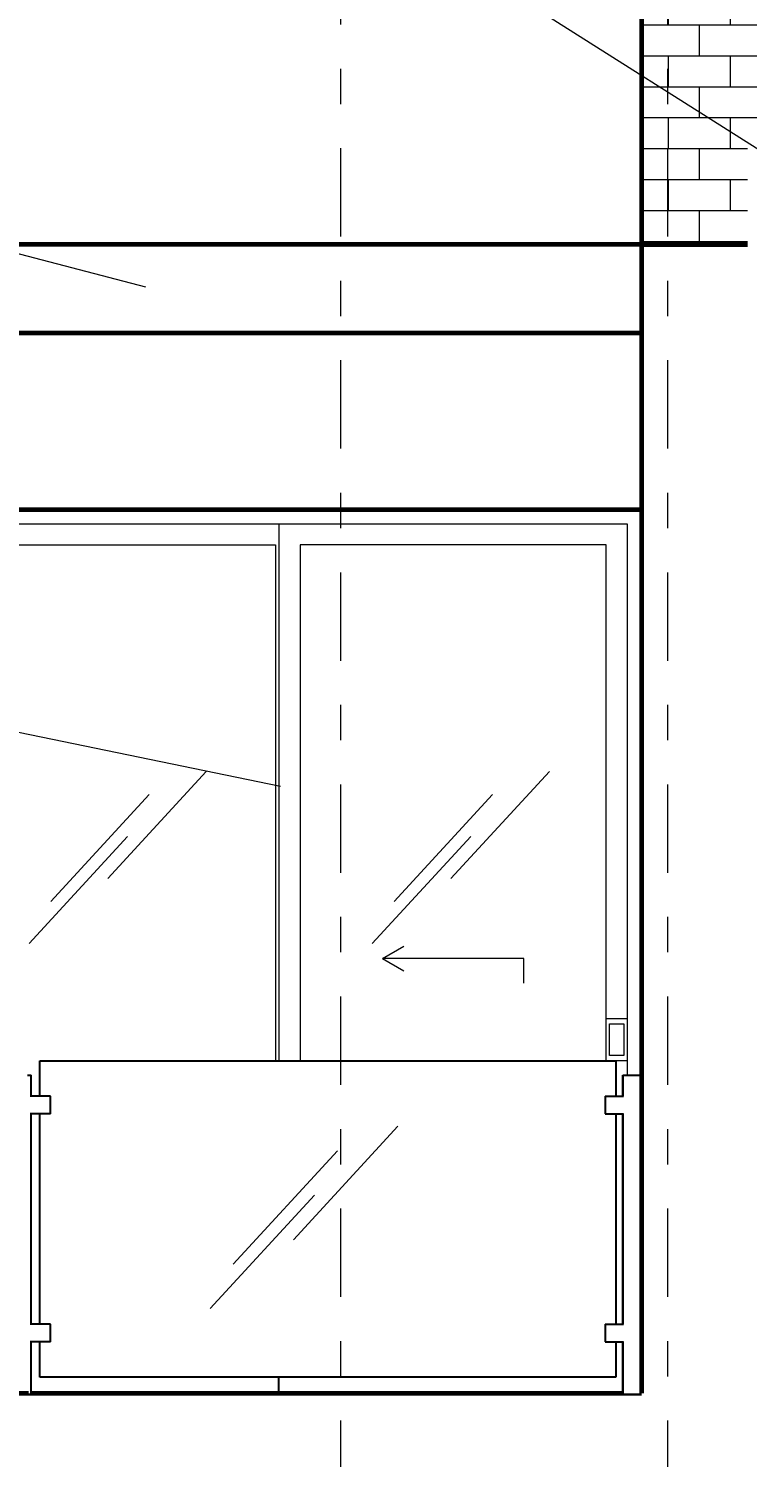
# Model space of a CAD drawing. Header units: metres. Extents: x -50 to 76, y -61 to 14.
# Drawn here: x -43.81 to -41.777, y -35.728 to -31.685 of the extents above; entities that cross this region are included whole.
import ezdxf

# ---------------------------------------------------------------- set-up
doc = ezdxf.new("R2010")
doc.units = ezdxf.units.M
doc.header["$MEASUREMENT"] = 0
doc.set_wipeout_variables(frame=1)
doc.linetypes.add('CENTERX2', pattern=[4, 2.5, -0.5, 0.5, -0.5])
doc.linetypes.add('DASHDOT2', pattern=[0.5, 0.25, -0.125, 0, -0.125])
for name, color, linetype, lineweight in [('1 ACHURADO PLACAS', 45, 'Continuous', 15), ('1 BARANDAS', 173, 'Continuous', 25), ('1 CALCAS', 255, 'Continuous', 60), ('1 NIVELES', 145, 'Continuous', 18), ('1 PUERTAS', 251, 'Continuous', 18), ('COTA10', 153, 'Continuous', 13), ('COTAS', 251, 'Continuous', 35), ('EJES', 251, 'CENTERX2', 0)]:
    doc.layers.add(name, color=color, linetype=linetype, lineweight=lineweight)
doc.styles.add('cotas', font='romans.shx')
doc.dimstyles.new('COT-50', dxfattribs={"dimscale": 0.5, "dimtxt": 0.18, "dimasz": 0.05, "dimexe": 0.08, "dimexo": 0.1, "dimgap": 0.06, "dimtad": 1, "dimzin": 4, "dimdsep": 46, "dimtxsty": 'cotas', "dimblk1": 'COTA', "dimblk2": 'COTA', "dimsah": 1, "dimcen": 0.09, "dimse1": 1, "dimse2": 1, "dimclrd": 256, "dimclre": 253, "dimclrt": 14, "dimadec": 0, "dimazin": 0, "dimtfac": 1, "dimtix": 1, "dimtmove": 0, "dimatfit": 3, "dimldrblk": 'COTA', "dimfxl": 1, "dimtfill": 1, "dimtfillclr": 256, "dimtolj": 1, "dimtzin": 12, "dimarcsym": 0})

# ---------------------------------------------------------------- blocks, each defined once
blk = doc.blocks.new('COTA')
for p, q in [((-1, 0), (1, 0)), ((0, 1.5), (0, -1.5))]:
    blk.add_line(p, q)
blk.add_circle((0, 0), 0.5)
blk = doc.blocks.new('*D674')
at = {"layer": 'COTAS', "lineweight": -2, "transparency": 16777216}
blk.add_line((-45.8625, -38.7713), (-45.8625, -30.8213), dxfattribs=at)
at = {"layer": 'Defpoints', "color": 0, "transparency": 16777216}
for p in [(-45.8625, -30.7963), (-42.0768, -30.7963), (-45.4823, -38.7963)]:
    blk.add_point(p, dxfattribs=at)
at = {"layer": 'COTAS', "lineweight": -2, "transparency": 16777216, "xscale": 0.025, "yscale": 0.025, "zscale": 0.025}
for p, rotation in [((-45.8625, -30.7963), 90), ((-45.8625, -38.7963), 270)]:
    blk.add_blockref('COTA', p, dxfattribs=dict(at, rotation=rotation))
at = {"layer": 'COTAS', "color": 14, "transparency": 16777216, "insert": (-45.9375, -34.7963), "char_height": 0.09, "attachment_point": 5, "rotation": 90, "style": 'cotas', "bg_fill": 3, "box_fill_scale": 1.25, "bg_fill_color": 256, "bg_fill_true_color": 13158600, "bg_fill_transparency": 0}
blk.add_mtext('\\A1;8.00', dxfattribs=at)
blk = doc.blocks.new('*D675')
at = {"layer": 'COTAS', "lineweight": -2, "transparency": 16777216}
blk.add_line((-45.6768, -30.8213), (-45.6768, -32.2713), dxfattribs=at)
at = {"layer": 'Defpoints', "color": 0, "transparency": 16777216}
for p in [(-42.0768, -30.7963), (-45.6768, -32.2963), (-42.0768, -32.2963)]:
    blk.add_point(p, dxfattribs=at)
at = {"layer": 'COTAS', "lineweight": -2, "transparency": 16777216, "xscale": 0.025, "yscale": 0.025, "zscale": 0.025}
for p, rotation in [((-45.6768, -30.7963), 90), ((-45.6768, -32.2963), 270)]:
    blk.add_blockref('COTA', p, dxfattribs=dict(at, rotation=rotation))
at = {"layer": 'COTAS', "color": 14, "transparency": 16777216, "insert": (-45.7518, -31.5463), "char_height": 0.09, "attachment_point": 5, "rotation": 90, "style": 'cotas', "bg_fill": 3, "box_fill_scale": 1.25, "bg_fill_color": 256, "bg_fill_true_color": 13158600, "bg_fill_transparency": 0}
blk.add_mtext('\\A1;1.50', dxfattribs=at)
blk = doc.blocks.new('*D687')
at = {"layer": 'COTAS', "lineweight": -2, "transparency": 16777216}
blk.add_line((-44.5138, -33.0213), (-44.5138, -32.5713), dxfattribs=at)
at = {"layer": 'Defpoints', "color": 0, "transparency": 16777216}
for p in [(-44.5138, -32.5463), (-42.0768, -32.5463), (-42.0768, -33.0463)]:
    blk.add_point(p, dxfattribs=at)
at = {"layer": 'COTAS', "lineweight": -2, "transparency": 16777216, "xscale": 0.025, "yscale": 0.025, "zscale": 0.025}
for p, rotation in [((-44.5138, -32.5463), 90), ((-44.5138, -33.0463), 270)]:
    blk.add_blockref('COTA', p, dxfattribs=dict(at, rotation=rotation))
at = {"layer": 'COTAS', "color": 14, "transparency": 16777216, "insert": (-44.5888, -32.7963), "char_height": 0.09, "attachment_point": 5, "rotation": 90, "style": 'cotas', "bg_fill": 3, "box_fill_scale": 1.25, "bg_fill_color": 256, "bg_fill_true_color": 13158600, "bg_fill_transparency": 0}
blk.add_mtext('\\A1;.50', dxfattribs=at)
blk = doc.blocks.new('*D688')
at = {"layer": 'COTAS', "lineweight": -2, "transparency": 16777216}
blk.add_line((-44.5138, -32.5213), (-44.5138, -30.8213), dxfattribs=at)
at = {"layer": 'Defpoints', "color": 0, "transparency": 16777216}
for p in [(-44.5138, -30.7963), (-42.0768, -30.7963), (-42.0768, -32.5463)]:
    blk.add_point(p, dxfattribs=at)
at = {"layer": 'COTAS', "lineweight": -2, "transparency": 16777216, "xscale": 0.025, "yscale": 0.025, "zscale": 0.025}
for p, rotation in [((-44.5138, -30.7963), 90), ((-44.5138, -32.5463), 270)]:
    blk.add_blockref('COTA', p, dxfattribs=dict(at, rotation=rotation))
at = {"layer": 'COTAS', "color": 14, "transparency": 16777216, "insert": (-44.5888, -31.6713), "char_height": 0.09, "attachment_point": 5, "rotation": 90, "style": 'cotas', "bg_fill": 3, "box_fill_scale": 1.25, "bg_fill_color": 256, "bg_fill_true_color": 13158600, "bg_fill_transparency": 0}
blk.add_mtext('\\A1;1.75', dxfattribs=at)
blk = doc.blocks.new('*D693')
at = {"layer": 'COTAS', "lineweight": -2, "transparency": 16777216}
blk.add_line((-41.0381, -31.9713), (-41.0381, -30.8213), dxfattribs=at)
at = {"layer": 'Defpoints', "color": 0, "transparency": 16777216}
for p in [(-42.0768, -30.7963), (-41.0381, -30.7963), (-41.2768, -31.9963)]:
    blk.add_point(p, dxfattribs=at)
at = {"layer": 'COTAS', "lineweight": -2, "transparency": 16777216, "xscale": 0.025, "yscale": 0.025, "zscale": 0.025}
for p, rotation in [((-41.0381, -30.7963), 90), ((-41.0381, -31.9963), 270)]:
    blk.add_blockref('COTA', p, dxfattribs=dict(at, rotation=rotation))
at = {"layer": 'COTAS', "color": 14, "transparency": 16777216, "insert": (-41.1131, -31.3963), "char_height": 0.09, "attachment_point": 5, "rotation": 90, "style": 'cotas', "bg_fill": 3, "box_fill_scale": 1.25, "bg_fill_color": 256, "bg_fill_true_color": 13158600, "bg_fill_transparency": 0}
blk.add_mtext('\\A1;1.20', dxfattribs=at)

msp = doc.modelspace()

# ---------------------------------------------------------------- hatches: boundary and pattern name
at = {"layer": '1 ACHURADO PLACAS'}
h = msp.add_hatch(dxfattribs=at)
h.set_pattern_fill('BRICK', color=256, scale=0.35)
h.paths.add_polyline_path([(-42.0018, -30.7963), (-42.0768, -30.7963), (-42.0768, -31.8171), (-42.0018, -31.8646)])
h.paths.add_polyline_path([(-42.0018, -31.8646), (-42.0768, -31.8171), (-42.0768, -32.2963), (-42.0018, -32.2963)])
h.paths.add_polyline_path([(-41.7768, -32.0072), (-42.0018, -31.8646), (-42.0018, -32.2963), (-41.7768, -32.2963)], flags=17)
h.paths.add_polyline_path([(-40.7518, -30.7963), (-42.0018, -30.7963), (-42.0018, -31.8646), (-41.7768, -32.0072), (-41.7768, -31.9963), (-41.2768, -31.9963), (-41.2768, -32.2963), (-40.9768, -32.2963), (-40.9768, -31.9963), (-40.7518, -31.9963)])
h.paths.add_polyline_path([(-38.9268, -30.7963), (-40.7518, -30.7963), (-40.7518, -31.9963), (-38.9268, -31.9963)])
h.paths.add_polyline_path([(-38.3768, -30.7963), (-38.9268, -30.7963), (-38.9268, -31.9963), (-38.3768, -31.9963)])
h.paths.add_polyline_path([(-37.8518, -30.7963), (-38.3768, -30.7963), (-38.3768, -31.9963), (-37.9768, -31.9963), (-37.9768, -32.2963), (-37.8518, -32.2963)])
h.paths.add_polyline_path([(-37.6934, -30.7963), (-37.8518, -30.7963), (-37.8518, -32.2963), (-37.7368, -32.2963), (-36.5018, -32.2963), (-36.5018, -31.6703)])
h.paths.add_polyline_path([(-36.5018, -30.7963), (-37.6934, -30.7963), (-36.5018, -31.6703)], flags=17)
h.paths.add_polyline_path([(-35.8268, -30.7963), (-36.5018, -30.7963), (-36.5018, -31.6703), (-36.0268, -32.0186), (-36.0268, -31.2963), (-35.8268, -31.2963)])
h.paths.add_polyline_path([(-36.5018, -31.6703), (-36.5018, -32.2963), (-36.0268, -32.2963), (-36.0268, -32.0186)])
h.paths.add_polyline_path([(-31.9618, -30.7963), (-35.8268, -30.7963), (-35.8268, -31.2963), (-35.6268, -31.2963), (-35.6268, -32.2963), (-31.9618, -32.2963)])
h.paths.add_polyline_path([(-30.5268, -30.7963), (-31.9618, -30.7963), (-31.9618, -32.2963), (-30.5268, -32.2963)])
h.paths.add_polyline_path([(-30.3768, -30.7963), (-30.5268, -30.7963), (-30.5268, -32.2963), (-30.3768, -32.2963)])

# ---------------------------------------------------------------- linework, layer by layer
at = {"layer": '1 CALCAS'}
for p, q in [((-42.0768, -30.7963), (-42.0768, -32.2963)), ((-42.0768, -32.2963), (-41.7768, -32.2963)), ((-42.0768, -32.2963), (-42.0768, -35.5463)), ((-45.5768, -35.5463), (-42.0768, -35.5463))]:
    msp.add_line(p, q, dxfattribs=at)
for points in [[(-42.0768, -32.2963), (-45.5768, -32.2963), (-45.5768, -32.5463), (-42.0768, -32.5463)], [(-44.0768, -34.6063), (-44.0768, -33.0463), (-42.0768, -33.0463)]]:
    msp.add_lwpolyline(points, dxfattribs=at)
at = {"layer": '1 PUERTAS'}
msp.add_line((-42.1768, -34.4863), (-42.1168, -34.4863), dxfattribs=at)
for points in [[(-44.0368, -34.6063), (-44.0368, -33.0863), (-42.1168, -33.0863), (-42.1168, -34.6463)], [(-43.1018, -33.0863), (-43.1018, -34.6063)], [(-43.9768, -34.6063), (-43.9768, -33.1463), (-43.1118, -33.1463), (-43.1118, -34.6063)], [(-42.1768, -34.6063), (-42.1768, -33.1463), (-43.0418, -33.1463), (-43.0418, -34.6063)], [(-42.8093, -34.3163), (-42.7487, -34.2813)], [(-42.4093, -34.3863), (-42.4093, -34.3163), (-42.8093, -34.3163), (-42.7487, -34.3513)]]:
    msp.add_lwpolyline(points, dxfattribs=at)
msp.add_lwpolyline([(-42.1668, -34.5013), (-42.1268, -34.5013), (-42.1268, -34.5913), (-42.1668, -34.5913)], close=True, dxfattribs=at)
at = {"layer": 'EJES', "linetype": 'DASHDOT2'}
msp.add_line((-42.0018, -40.074), (-42.0018, -29.6766), dxfattribs=at)

# ---------------------------------------------------------------- next in the draw order: wipeouts: each hides what was drawn before it
at = {"ltscale": 129.575876}
msp.add_wipeout([(-42.149, -34.6063), (-43.778, -34.6063), (-43.778, -34.7063), (-43.748, -34.7063), (-43.748, -34.7563), (-43.778, -34.7563), (-43.778, -35.3513), (-43.748, -35.3513), (-43.748, -35.4013), (-43.778, -35.4013), (-43.778, -35.5013), (-42.149, -35.5013), (-42.149, -35.4013), (-42.179, -35.4013), (-42.179, -35.3513), (-42.149, -35.3513), (-42.149, -34.7563), (-42.179, -34.7563), (-42.179, -34.7063), (-42.149, -34.7063)], dxfattribs=at).dxf.layer = '1 BARANDAS'

# ---------------------------------------------------------------- next in the draw order: linework, layer by layer
at = {"layer": '1 BARANDAS'}
for p, q in [((-43.778, -34.6063), (-42.149, -34.6063)), ((-42.149, -35.5013), (-43.778, -35.5013)), ((-43.1018, -35.5463), (-43.1018, -35.5013))]:
    msp.add_line(p, q, dxfattribs=at)
at = {"layer": '1 PUERTAS'}
msp.add_lwpolyline([(-42.1168, -34.6063), (-42.1768, -34.6063)], dxfattribs=at)
at = {"layer": 'EJES', "linetype": 'DASHDOT2'}
msp.add_line((-42.9268, -40.074), (-42.9268, -29.6766), dxfattribs=at)

# ---------------------------------------------------------------- next in the draw order: wipeouts: each hides what was drawn before it
at = {"ltscale": 29.231934}
msp.add_wipeout([(-43.748, -34.7063), (-43.8064, -34.7063), (-43.8064, -34.7563), (-43.748, -34.7563)], dxfattribs=at).dxf.layer = '1 BARANDAS'
at = {"ltscale": 24.129061}
msp.add_wipeout([(-42.179, -34.7063), (-42.179, -34.7563), (-42.1264, -34.7563), (-42.1264, -34.7063)], dxfattribs=at).dxf.layer = '1 BARANDAS'
at = {"ltscale": 27.878911}
msp.add_wipeout([(-43.748, -35.3513), (-43.8064, -35.3513), (-43.8064, -35.4013), (-43.748, -35.4013)], dxfattribs=at).dxf.layer = '1 BARANDAS'
at = {"ltscale": 22.471217}
msp.add_wipeout([(-42.179, -35.3513), (-42.179, -35.4013), (-42.1264, -35.4013), (-42.1264, -35.3513)], dxfattribs=at).dxf.layer = '1 BARANDAS'

# ---------------------------------------------------------------- next in the draw order: linework, layer by layer
at = {"layer": '1 BARANDAS'}
for p, q in [((-43.778, -34.7063), (-43.778, -34.6063)), ((-42.149, -34.6063), (-42.149, -34.7063)), ((-43.748, -34.7063), (-43.8064, -34.7063)), ((-43.748, -34.7563), (-43.748, -34.7063)), ((-42.179, -34.7063), (-42.1264, -34.7063)), ((-42.179, -34.7063), (-42.179, -34.7563)), ((-43.748, -34.7563), (-43.8064, -34.7563)), ((-43.778, -35.3513), (-43.778, -34.7563)), ((-42.179, -34.7563), (-42.1264, -34.7563)), ((-42.149, -34.7563), (-42.149, -35.3513)), ((-43.748, -35.3513), (-43.8064, -35.3513)), ((-43.748, -35.4013), (-43.748, -35.3513)), ((-42.179, -35.3513), (-42.1264, -35.3513)), ((-42.179, -35.3513), (-42.179, -35.4013)), ((-43.748, -35.4013), (-43.8064, -35.4013)), ((-43.778, -35.5013), (-43.778, -35.4013)), ((-42.179, -35.4013), (-42.1264, -35.4013)), ((-42.149, -35.4013), (-42.149, -35.5013))]:
    msp.add_line(p, q, dxfattribs=at)

# ---------------------------------------------------------------- next in the draw order: wipeouts: each hides what was drawn before it
at = {"ltscale": 28.643585}
msp.add_wipeout([(-43.8101, -35.5463), (-43.8077, -35.5463), (-43.8077, -34.6463), (-43.8101, -34.6463)], dxfattribs=at).dxf.layer = '1 BARANDAS'
at = {"ltscale": 24.204814}
msp.add_wipeout([(-42.129, -34.6463), (-42.129, -34.7063), (-42.1286, -34.7063), (-42.1286, -34.6463)], dxfattribs=at).dxf.layer = '1 BARANDAS'
at = {"ltscale": 23.265849}
msp.add_wipeout([(-42.129, -34.7563), (-42.129, -35.3513), (-42.1286, -35.3513), (-42.1286, -34.7563)], dxfattribs=at).dxf.layer = '1 BARANDAS'
at = {"ltscale": 22.164577}
msp.add_wipeout([(-42.1286, -35.4013), (-42.129, -35.4013), (-42.129, -35.5463), (-42.1286, -35.5463)], dxfattribs=at).dxf.layer = '1 BARANDAS'

# ---------------------------------------------------------------- next in the draw order: wipeouts: each hides what was drawn before it
at = {"ltscale": 88.379165}
msp.add_wipeout([(-43.8077, -35.5463), (-43.8057, -35.5463), (-43.8057, -35.4013), (-43.8064, -35.4013), (-43.8064, -35.3513), (-43.8057, -35.3513), (-43.8057, -34.7563), (-43.8064, -34.7563), (-43.8064, -34.7063), (-43.8057, -34.7063), (-43.8057, -34.6463), (-43.8077, -34.6463)], dxfattribs=at).dxf.layer = '1 BARANDAS'
at = {"ltscale": 24.202682}
msp.add_wipeout([(-42.1286, -34.6463), (-42.1286, -34.7063), (-42.1275, -34.7063), (-42.1275, -34.6463)], dxfattribs=at).dxf.layer = '1 BARANDAS'
at = {"ltscale": 23.263629}
msp.add_wipeout([(-42.1286, -34.7563), (-42.1286, -35.3513), (-42.1275, -35.3513), (-42.1275, -34.7563)], dxfattribs=at).dxf.layer = '1 BARANDAS'
at = {"ltscale": 22.162247}
msp.add_wipeout([(-42.1275, -35.4013), (-42.1286, -35.4013), (-42.1286, -35.5463), (-42.1275, -35.5463)], dxfattribs=at).dxf.layer = '1 BARANDAS'

# ---------------------------------------------------------------- next in the draw order: wipeouts: each hides what was drawn before it
at = {"ltscale": 29.443496}
msp.add_wipeout([(-43.8057, -34.7063), (-43.8042, -34.7063), (-43.8042, -34.6463), (-43.8057, -34.6463)], dxfattribs=at).dxf.layer = '1 BARANDAS'
at = {"ltscale": 68.74721}
msp.add_wipeout([(-42.1275, -34.6463), (-42.1275, -34.7063), (-42.1264, -34.7063), (-42.1264, -34.7563), (-42.1275, -34.7563), (-42.1275, -35.3513), (-42.1264, -35.3513), (-42.1264, -35.4013), (-42.1275, -35.4013), (-42.1275, -35.5463), (-42.1257, -35.5463), (-42.1257, -34.6463)], dxfattribs=at).dxf.layer = '1 BARANDAS'
at = {"ltscale": 28.676421}
msp.add_wipeout([(-43.8057, -34.7563), (-43.8057, -35.3513), (-43.8042, -35.3513), (-43.8042, -34.7563)], dxfattribs=at).dxf.layer = '1 BARANDAS'
at = {"ltscale": 27.78981}
msp.add_wipeout([(-43.8057, -35.4013), (-43.8057, -35.5463), (-43.8042, -35.5463), (-43.8042, -35.4013)], dxfattribs=at).dxf.layer = '1 BARANDAS'

# ---------------------------------------------------------------- next in the draw order: wipeouts: each hides what was drawn before it
at = {"ltscale": 29.439537}
msp.add_wipeout([(-43.8042, -34.7063), (-43.8033, -34.7063), (-43.8033, -34.6463), (-43.8042, -34.6463)], dxfattribs=at).dxf.layer = '1 BARANDAS'
at = {"ltscale": 23.19268}
msp.add_wipeout([(-42.1257, -35.5463), (-42.1232, -35.5463), (-42.1232, -34.6463), (-42.1257, -34.6463)], dxfattribs=at).dxf.layer = '1 BARANDAS'
at = {"ltscale": 28.672359}
msp.add_wipeout([(-43.8042, -35.3513), (-43.8033, -35.3513), (-43.8033, -34.7563), (-43.8042, -34.7563)], dxfattribs=at).dxf.layer = '1 BARANDAS'
at = {"ltscale": 27.785619}
msp.add_wipeout([(-43.8033, -35.4013), (-43.8042, -35.4013), (-43.8042, -35.5463), (-43.8033, -35.5463)], dxfattribs=at).dxf.layer = '1 BARANDAS'

# ---------------------------------------------------------------- next in the draw order: wipeouts: each hides what was drawn before it
at = {"ltscale": 29.437507}
msp.add_wipeout([(-43.803, -34.6463), (-43.8033, -34.6463), (-43.8033, -34.7063), (-43.803, -34.7063)], dxfattribs=at).dxf.layer = '1 BARANDAS'
at = {"ltscale": 23.184251}
msp.add_wipeout([(-42.1232, -34.6463), (-42.1232, -35.5463), (-42.1201, -35.5463), (-42.1201, -34.6463)], dxfattribs=at).dxf.layer = '1 BARANDAS'
at = {"ltscale": 28.670278}
msp.add_wipeout([(-43.8033, -34.7563), (-43.8033, -35.3513), (-43.803, -35.3513), (-43.803, -34.7563)], dxfattribs=at).dxf.layer = '1 BARANDAS'
at = {"ltscale": 27.783473}
msp.add_wipeout([(-43.803, -35.4013), (-43.8033, -35.4013), (-43.8033, -35.5463), (-43.803, -35.5463)], dxfattribs=at).dxf.layer = '1 BARANDAS'

# ---------------------------------------------------------------- next in the draw order: linework, layer by layer
at = {"layer": '1 BARANDAS'}
for p, q in [((-43.813, -34.6463), (-43.8101, -34.6463)), ((-43.8101, -34.6463), (-43.8077, -34.6463)), ((-43.8077, -34.6463), (-43.8057, -34.6463)), ((-43.8057, -34.6463), (-43.8042, -34.6463)), ((-43.8042, -34.6463), (-43.8033, -34.6463)), ((-43.8033, -34.6463), (-43.803, -34.6463)), ((-43.803, -34.7063), (-43.803, -34.6463)), ((-43.803, -35.3513), (-43.803, -34.7563)), ((-43.803, -35.5463), (-43.803, -35.4013))]:
    msp.add_line(p, q, dxfattribs=at)

# ---------------------------------------------------------------- next in the draw order: wipeouts: each hides what was drawn before it
at = {"ltscale": 23.174193}
msp.add_wipeout([(-42.1201, -35.5463), (-42.1165, -35.5463), (-42.1165, -34.6463), (-42.1201, -34.6463)], dxfattribs=at).dxf.layer = '1 BARANDAS'

# ---------------------------------------------------------------- next in the draw order: wipeouts: each hides what was drawn before it
at = {"ltscale": 23.162811}
msp.add_wipeout([(-42.1165, -35.5463), (-42.1126, -35.5463), (-42.1126, -34.6463), (-42.1165, -34.6463)], dxfattribs=at).dxf.layer = '1 BARANDAS'

# ---------------------------------------------------------------- next in the draw order: wipeouts: each hides what was drawn before it
at = {"ltscale": 23.150452}
msp.add_wipeout([(-42.1126, -35.5463), (-42.1083, -35.5463), (-42.1083, -34.6463), (-42.1126, -34.6463)], dxfattribs=at).dxf.layer = '1 BARANDAS'

# ---------------------------------------------------------------- next in the draw order: linework, layer by layer
at = {"layer": '1 BARANDAS'}
for p, q in [((-42.129, -34.6463), (-42.1286, -34.6463)), ((-42.129, -34.7063), (-42.129, -34.6463)), ((-42.129, -35.3513), (-42.129, -34.7563)), ((-42.129, -35.5463), (-42.129, -35.4013))]:
    msp.add_line(p, q, dxfattribs=at)

# ---------------------------------------------------------------- next in the draw order: wipeouts: each hides what was drawn before it
at = {"ltscale": 23.137494}
msp.add_wipeout([(-42.1083, -35.5463), (-42.104, -35.5463), (-42.104, -34.6463), (-42.1083, -34.6463)], dxfattribs=at).dxf.layer = '1 BARANDAS'

# ---------------------------------------------------------------- next in the draw order: linework, layer by layer
at = {"layer": '1 BARANDAS'}
for p, q in [((-42.1286, -34.6463), (-42.1275, -34.6463)), ((-42.1275, -34.6463), (-42.1257, -34.6463))]:
    msp.add_line(p, q, dxfattribs=at)

# ---------------------------------------------------------------- next in the draw order: wipeouts: each hides what was drawn before it
at = {"ltscale": 23.12433}
msp.add_wipeout([(-42.104, -35.5463), (-42.0997, -35.5463), (-42.0997, -34.6463), (-42.104, -34.6463)], dxfattribs=at).dxf.layer = '1 BARANDAS'

# ---------------------------------------------------------------- next in the draw order: linework, layer by layer
at = {"layer": '1 BARANDAS'}
for p, q in [((-42.1257, -34.6463), (-42.1232, -34.6463)), ((-42.1232, -34.6463), (-42.1201, -34.6463))]:
    msp.add_line(p, q, dxfattribs=at)

# ---------------------------------------------------------------- next in the draw order: wipeouts: each hides what was drawn before it
at = {"ltscale": 23.111361}
msp.add_wipeout([(-42.0997, -35.5463), (-42.0955, -35.5463), (-42.0955, -34.6463), (-42.0997, -34.6463)], dxfattribs=at).dxf.layer = '1 BARANDAS'

# ---------------------------------------------------------------- next in the draw order: linework, layer by layer
at = {"layer": '1 BARANDAS'}
msp.add_line((-42.1201, -34.6463), (-42.1165, -34.6463), dxfattribs=at)

# ---------------------------------------------------------------- next in the draw order: wipeouts: each hides what was drawn before it
at = {"ltscale": 23.098979}
msp.add_wipeout([(-42.0955, -35.5463), (-42.0915, -35.5463), (-42.0915, -34.6463), (-42.0955, -34.6463)], dxfattribs=at).dxf.layer = '1 BARANDAS'

# ---------------------------------------------------------------- next in the draw order: linework, layer by layer
at = {"layer": '1 BARANDAS'}
msp.add_line((-42.1165, -34.6463), (-42.1126, -34.6463), dxfattribs=at)

# ---------------------------------------------------------------- next in the draw order: wipeouts: each hides what was drawn before it
at = {"ltscale": 23.087561}
msp.add_wipeout([(-42.0915, -35.5463), (-42.0879, -35.5463), (-42.0879, -34.6463), (-42.0915, -34.6463)], dxfattribs=at).dxf.layer = '1 BARANDAS'

# ---------------------------------------------------------------- next in the draw order: linework, layer by layer
at = {"layer": '1 BARANDAS'}
msp.add_line((-42.1126, -34.6463), (-42.1083, -34.6463), dxfattribs=at)

# ---------------------------------------------------------------- next in the draw order: wipeouts: each hides what was drawn before it
at = {"ltscale": 23.077451}
msp.add_wipeout([(-42.0879, -34.6463), (-42.0879, -35.5463), (-42.0849, -35.5463), (-42.0849, -34.6463)], dxfattribs=at).dxf.layer = '1 BARANDAS'

# ---------------------------------------------------------------- next in the draw order: wipeouts: each hides what was drawn before it
at = {"ltscale": 23.068957}
msp.add_wipeout([(-42.0849, -35.5463), (-42.0824, -35.5463), (-42.0824, -34.6463), (-42.0849, -34.6463)], dxfattribs=at).dxf.layer = '1 BARANDAS'

# ---------------------------------------------------------------- next in the draw order: linework, layer by layer
at = {"layer": '1 BARANDAS'}
msp.add_line((-42.1083, -34.6463), (-42.104, -34.6463), dxfattribs=at)

# ---------------------------------------------------------------- next in the draw order: wipeouts: each hides what was drawn before it
at = {"ltscale": 23.062333}
msp.add_wipeout([(-42.0824, -35.5463), (-42.0805, -35.5463), (-42.0805, -34.6463), (-42.0824, -34.6463)], dxfattribs=at).dxf.layer = '1 BARANDAS'

# ---------------------------------------------------------------- next in the draw order: wipeouts: each hides what was drawn before it
at = {"ltscale": 23.057782}
msp.add_wipeout([(-42.0805, -35.5463), (-42.0794, -35.5463), (-42.0794, -34.6463), (-42.0805, -34.6463)], dxfattribs=at).dxf.layer = '1 BARANDAS'

# ---------------------------------------------------------------- next in the draw order: linework, layer by layer
at = {"layer": '1 BARANDAS'}
msp.add_line((-42.104, -34.6463), (-42.0997, -34.6463), dxfattribs=at)

# ---------------------------------------------------------------- next in the draw order: wipeouts: each hides what was drawn before it
at = {"ltscale": 23.055439}
msp.add_wipeout([(-42.0794, -35.5463), (-42.079, -35.5463), (-42.079, -34.6463), (-42.0794, -34.6463)], dxfattribs=at).dxf.layer = '1 BARANDAS'

# ---------------------------------------------------------------- next in the draw order: linework, layer by layer
at = {"layer": '1 BARANDAS'}
for p, q in [((-42.0997, -34.6463), (-42.0955, -34.6463)), ((-42.0955, -34.6463), (-42.0915, -34.6463)), ((-42.0915, -34.6463), (-42.0879, -34.6463)), ((-42.0879, -34.6463), (-42.0849, -34.6463)), ((-42.0849, -34.6463), (-42.0824, -34.6463)), ((-42.0824, -34.6463), (-42.0805, -34.6463)), ((-42.0805, -34.6463), (-42.0794, -34.6463)), ((-42.0794, -34.6463), (-42.079, -34.6463)), ((-42.079, -35.5463), (-42.079, -34.6463))]:
    msp.add_line(p, q, dxfattribs=at)

# ---------------------------------------------------------------- next in the draw order: dimensions: what is measured, and where the dimension line sits
at = {"layer": 'COTAS'}
dim = msp.add_linear_dim(base=(-45.8625, -30.7963), p1=(-45.4823, -38.7963), p2=(-42.0768, -30.7963), angle=90, dimstyle='COT-50', dxfattribs=at)
dim.commit()
dim.dimension.update_dxf_attribs({"geometry": '*D674', "text_midpoint": (-45.9375, -34.7963)})

# ---------------------------------------------------------------- next in the draw order: linework, layer by layer
at = {"layer": '1 NIVELES'}
msp.add_line((-46.1507, -33.1989), (-43.098, -33.8285), dxfattribs=at)
at = {"layer": 'COTA10'}
for p, q in [((-43.5862, -34.0899), (-43.3077, -33.7872)), ((-42.6154, -34.0899), (-42.3369, -33.7872)), ((-43.7472, -34.1554), (-43.4688, -33.8527)), ((-42.7764, -34.1554), (-42.498, -33.8527)), ((-43.8087, -34.274), (-43.5302, -33.9713)), ((-42.8379, -34.274), (-42.5594, -33.9713)), ((-43.0608, -35.112), (-42.7657, -34.7912)), ((-43.2314, -35.1813), (-42.9363, -34.8605)), ((-43.2965, -35.307), (-43.0014, -34.9862))]:
    msp.add_line(p, q, dxfattribs=at)

# ---------------------------------------------------------------- next in the draw order: dimensions: what is measured, and where the dimension line sits
at = {"layer": 'COTAS'}
for base, p1, p2, picture, middle in [((-45.6768, -32.2963), (-42.0768, -30.7963), (-42.0768, -32.2963), '*D675', (-45.7518, -31.5463)), ((-44.5138, -32.5463), (-42.0768, -33.0463), (-42.0768, -32.5463), '*D687', (-44.5888, -32.7963))]:
    dim = msp.add_linear_dim(base=base, p1=p1, p2=p2, angle=90, dimstyle='COT-50', dxfattribs=at)
    dim.commit()
    dim.dimension.update_dxf_attribs({"geometry": picture, "text_midpoint": middle})

# ---------------------------------------------------------------- next in the draw order: dimensions: what is measured, and where the dimension line sits
dim = msp.add_linear_dim(base=(-44.5138, -30.7963), p1=(-42.0768, -32.5463), p2=(-42.0768, -30.7963), angle=90, dimstyle='COT-50', dxfattribs=at)
dim.commit()
dim.dimension.update_dxf_attribs({"geometry": '*D688', "text_midpoint": (-44.5888, -31.6713)})

# ---------------------------------------------------------------- next in the draw order: linework, layer by layer
at = {"layer": '1 NIVELES'}
msp.add_line((-46.2739, -31.6898), (-43.4795, -32.416), dxfattribs=at)

# ---------------------------------------------------------------- next in the draw order: dimensions: what is measured, and where the dimension line sits
at = {"layer": 'COTAS'}
dim = msp.add_linear_dim(base=(-41.0381, -30.7963), p1=(-41.2768, -31.9963), p2=(-42.0768, -30.7963), angle=90, dimstyle='COT-50', dxfattribs=at)
dim.commit()
dim.dimension.update_dxf_attribs({"geometry": '*D693', "text_midpoint": (-41.1131, -31.3963)})

# ---------------------------------------------------------------- next in the draw order: linework, layer by layer
at = {"layer": '1 NIVELES'}
msp.add_line((-42.5589, -31.5116), (-40.2308, -32.9867), dxfattribs=at)

doc.saveas('drawing.dxf')
